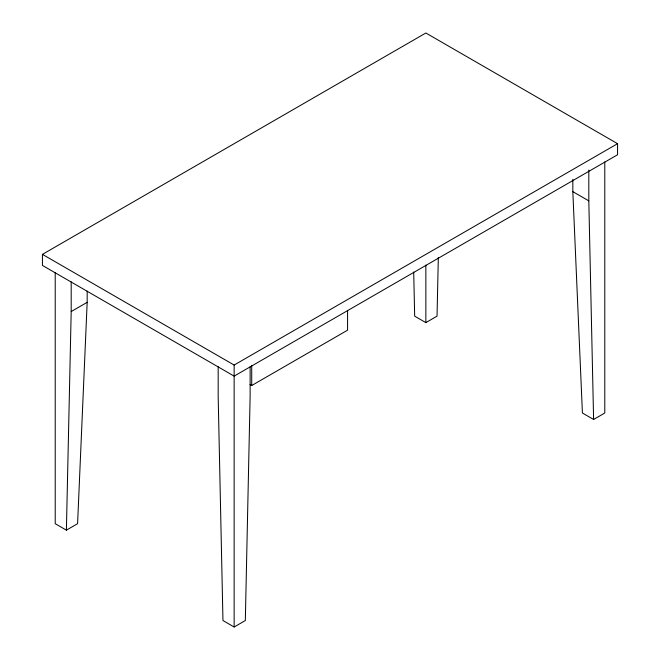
<?xml version="1.0" encoding="UTF-8"?>
<svg xmlns="http://www.w3.org/2000/svg" width="660" height="660" viewBox="0 0 660 660"><rect width="100%" height="100%" fill="white"/><g stroke="black" fill="none" stroke-linecap="round" stroke-linejoin="round"><path stroke-width="0.99" d="M55.217 272.638L55.217 523.693L66.396 530.153L71.189 311.553L71.189 281.828M438.322 257.664L437.035 316.165L425.857 322.625L414.67 316.165L413.704 272.036M87.169 291.052L87.169 302.329L77.583 523.693L66.396 530.153M42.438 254.364L425.857 33L617.562 143.682L617.562 154.754L234.143 376.117L42.438 265.435L42.438 254.364L234.143 365.046L617.562 143.682M71.189 311.553L87.169 302.329M250.058 384.565L251.716 385.522L347.572 330.182L347.572 310.315M218.171 366.688L218.171 396.404L222.964 620.54L234.143 627L245.33 620.54L250.123 396.404L250.123 366.688M572.831 179.347L572.831 191.648L582.417 413.011L593.604 419.471L604.783 413.011L604.783 161.956M572.831 191.648L588.811 200.871L593.604 419.471M588.811 170.123L588.811 200.871M425.857 265.064L425.857 322.625M251.716 365.656L251.716 385.522M234.143 365.046L234.143 627"/></g></svg>
